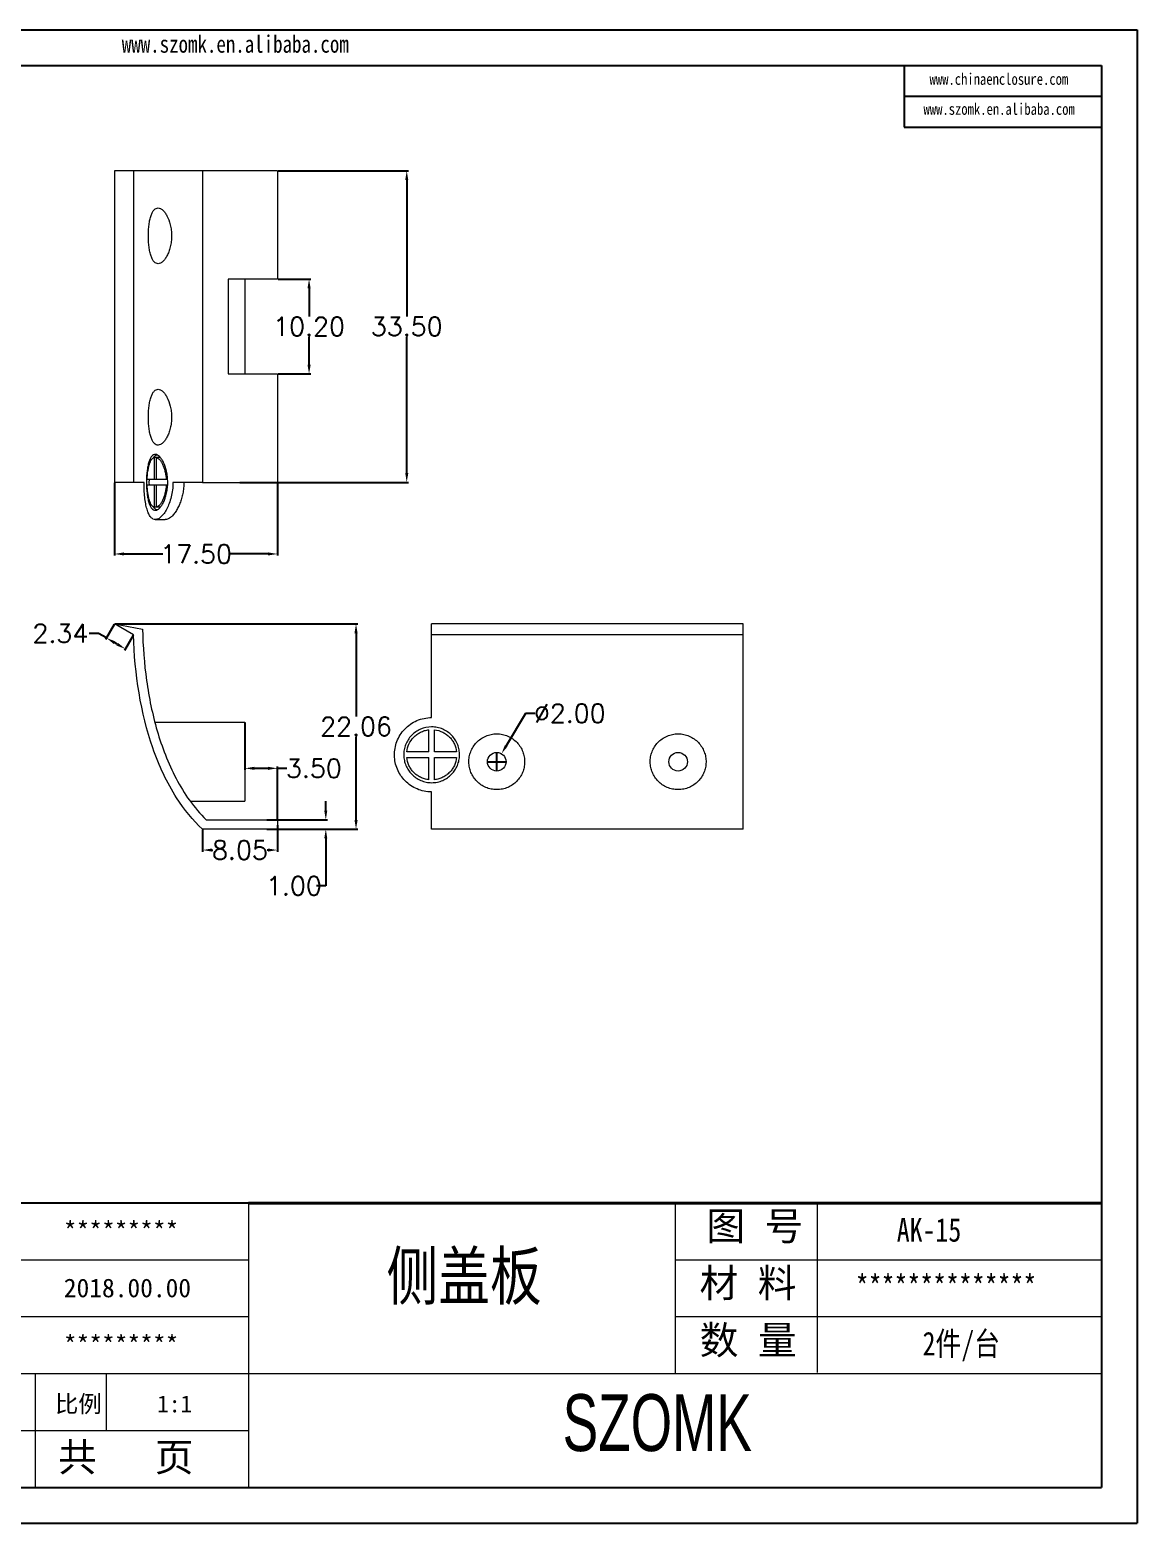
# Model space of a CAD drawing. Header units: inches. Extents: x 1328 to 2850, y 1126 to 1544.
# Drawn here: x 2731.2 to 2850.3, y 1125.7 to 1286.2 of the extents above; entities that cross this region are included whole.
import ezdxf

# ---------------------------------------------------------------- set-up
doc = ezdxf.new("R2010")
doc.units = ezdxf.units.IN
doc.header["$LTSCALE"] = 15
doc.layers.add('文字', color=81, linetype='Continuous')
doc.layers.add('粗实线', color=7, linetype='Continuous', lineweight=30)
doc.layers.add('细实线', color=3, linetype='Continuous', lineweight=9)
doc.styles.get("Standard").update_dxf_attribs({"font": 'txt', "bigfont": 'gbcbig.shx'})
doc.styles.add('宋体', font='', dxfattribs={"width": 0.8, "height": 3.5})
doc.styles.add('长仿宋', font='', dxfattribs={"width": 0.7, "height": 4})
doc.styles.get('宋体').set_extended_font_data('SimSun')
doc.styles.get('长仿宋').set_extended_font_data('SimSun')
doc.dimstyles.new('2.5', dxfattribs={"dimtxt": 2, "dimasz": 1, "dimexe": 0.18, "dimexo": 0.0625, "dimgap": 0.09, "dimtad": 0, "dimtih": 1, "dimtoh": 1, "dimzin": 0, "dimdsep": 46, "dimtxsty": 'Standard', "dimcen": 1, "dimadec": 0, "dimazin": 2, "dimtfac": 1, "dimtofl": 0, "dimtmove": 0, "dimatfit": 3, "dimfxl": 1, "dimtolj": 1, "dimtzin": 0, "dimarcsym": 0})

# ---------------------------------------------------------------- blocks, each defined once
blk = doc.blocks.new('*D156')
at = {"color": 0, "lineweight": -2}
for p, q in [((2740.41, 1222.32), (2766.48, 1222.32)), ((2766.3, 1221.32), (2766.3, 1212.38)), ((2766.3, 1201.26), (2766.3, 1210.2)), ((2757.91, 1200.26), (2766.48, 1200.26))]:
    blk.add_line(p, q, dxfattribs=at)
at = {"color": 0}
for points in [[(2766.13, 1221.32), (2766.47, 1221.32), (2766.3, 1222.32)], [(2766.13, 1201.26), (2766.47, 1201.26), (2766.3, 1200.26)]]:
    blk.add_solid(points, dxfattribs=at)
at = {"layer": 'Defpoints', "color": 0}
for p in [(2740.34, 1222.32), (2766.3, 1222.32), (2757.85, 1200.26)]:
    blk.add_point(p, dxfattribs=at)
at = {"color": 0, "insert": (2766.3, 1211.29), "char_height": 2, "attachment_point": 5}
blk.add_mtext('\\A1;22.06', dxfattribs=at)
blk = doc.blocks.new('*D157')
at = {"color": 0, "lineweight": -2}
for p, q in [((2749.8, 1200.19), (2749.8, 1197.83)), ((2757.85, 1200.69), (2757.85, 1197.83)), ((2750.8, 1198.01), (2750.9, 1198.01)), ((2756.85, 1198.01), (2756.75, 1198.01))]:
    blk.add_line(p, q, dxfattribs=at)
at = {"color": 0}
for points in [[(2750.8, 1198.18), (2750.8, 1197.85), (2749.8, 1198.01)], [(2756.85, 1198.18), (2756.85, 1197.85), (2757.85, 1198.01)]]:
    blk.add_solid(points, dxfattribs=at)
at = {"layer": 'Defpoints', "color": 0}
for p in [(2757.85, 1200.76), (2749.8, 1200.26), (2749.8, 1198.01)]:
    blk.add_point(p, dxfattribs=at)
at = {"color": 0, "insert": (2753.82, 1198.01), "char_height": 2, "attachment_point": 5}
blk.add_mtext('\\A1;8.05', dxfattribs=at)
blk = doc.blocks.new('*D158')
at = {"color": 0, "lineweight": -2}
for p, q in [((2740.31, 1222.27), (2739.38, 1220.66)), ((2738.6, 1221.31), (2737.6, 1221.31)), ((2739.47, 1220.81), (2738.6, 1221.31)), ((2740.62, 1220.14), (2740.33, 1220.31)), ((2742.33, 1221.09), (2741.39, 1219.48))]:
    blk.add_line(p, q, dxfattribs=at)
at = {"color": 0}
for points in [[(2740.41, 1220.45), (2740.25, 1220.16), (2739.47, 1220.81)], [(2740.71, 1220.28), (2740.54, 1220), (2741.49, 1219.64)]]:
    blk.add_solid(points, dxfattribs=at)
at = {"layer": 'Defpoints', "color": 0}
for p in [(2740.34, 1222.32), (2739.47, 1220.81), (2742.36, 1221.14)]:
    blk.add_point(p, dxfattribs=at)
at = {"color": 0, "insert": (2734.51, 1221.31), "char_height": 2, "attachment_point": 5}
blk.add_mtext('\\A1;2.34', dxfattribs=at)
blk = doc.blocks.new('*D159')
at = {"color": 0, "lineweight": -2}
for p, q in [((2754.35, 1211.69), (2754.35, 1206.62)), ((2755.35, 1206.8), (2756.85, 1206.8)), ((2757.85, 1201.32), (2757.85, 1206.98)), ((2757.85, 1206.8), (2758.85, 1206.8))]:
    blk.add_line(p, q, dxfattribs=at)
at = {"color": 0}
for points in [[(2755.35, 1206.96), (2755.35, 1206.63), (2754.35, 1206.8)], [(2756.85, 1206.96), (2756.85, 1206.63), (2757.85, 1206.8)]]:
    blk.add_solid(points, dxfattribs=at)
at = {"layer": 'Defpoints', "color": 0}
for p in [(2754.35, 1211.76), (2757.85, 1206.8), (2757.85, 1201.26)]:
    blk.add_point(p, dxfattribs=at)
at = {"color": 0, "insert": (2761.77, 1206.8), "char_height": 2, "attachment_point": 5}
blk.add_mtext('\\A1;3.50', dxfattribs=at)
blk = doc.blocks.new('*D163')
at = {"color": 0, "lineweight": -2}
for p, q in [((2763.05, 1202.26), (2763.05, 1203.26)), ((2756.71, 1201.26), (2763.23, 1201.26)), ((2756.71, 1200.26), (2763.23, 1200.26)), ((2763.05, 1199.26), (2763.05, 1194.16)), ((2763.05, 1194.16), (2762.05, 1194.16))]:
    blk.add_line(p, q, dxfattribs=at)
at = {"color": 0}
for points in [[(2762.88, 1202.26), (2763.21, 1202.26), (2763.05, 1201.26)], [(2762.88, 1199.26), (2763.21, 1199.26), (2763.05, 1200.26)]]:
    blk.add_solid(points, dxfattribs=at)
at = {"layer": 'Defpoints', "color": 0}
for p in [(2756.65, 1201.26), (2756.65, 1200.26), (2763.05, 1200.26)]:
    blk.add_point(p, dxfattribs=at)
at = {"color": 0, "insert": (2759.62, 1194.16), "char_height": 2, "attachment_point": 5}
blk.add_mtext('\\A1;1.00', dxfattribs=at)
blk = doc.blocks.new('*D164')
at = {"color": 0, "lineweight": -2}
for p, q in [((2784.52, 1212.71), (2782.45, 1209.23)), ((2785.52, 1212.71), (2784.52, 1212.71)), ((2780.43, 1207.51), (2782.43, 1207.51)), ((2781.43, 1206.51), (2781.43, 1208.51))]:
    blk.add_line(p, q, dxfattribs=at)
at = {"color": 0}
blk.add_solid([(2782.31, 1209.31), (2782.59, 1209.14), (2781.94, 1208.37)], dxfattribs=at)
at = {"layer": 'Defpoints', "color": 0}
for p in [(2781.94, 1208.37), (2780.92, 1206.65)]:
    blk.add_point(p, dxfattribs=at)
at = {"color": 0, "insert": (2789.28, 1212.71), "char_height": 2, "attachment_point": 5}
blk.add_mtext('\\A1;∅2.00', dxfattribs=at)
blk = doc.blocks.new('*D171')
at = {"color": 0, "lineweight": -2}
for p, q in [((2740.34, 1237.48), (2740.34, 1229.66)), ((2757.85, 1237.48), (2757.85, 1229.66)), ((2741.34, 1229.84), (2745.51, 1229.84)), ((2756.85, 1229.84), (2752.69, 1229.84))]:
    blk.add_line(p, q, dxfattribs=at)
at = {"color": 0}
for points in [[(2741.34, 1230.01), (2741.34, 1229.68), (2740.34, 1229.84)], [(2756.85, 1230.01), (2756.85, 1229.68), (2757.85, 1229.84)]]:
    blk.add_solid(points, dxfattribs=at)
at = {"layer": 'Defpoints', "color": 0}
for p in [(2740.34, 1237.54), (2757.85, 1237.54), (2757.85, 1229.84)]:
    blk.add_point(p, dxfattribs=at)
at = {"color": 0, "insert": (2749.1, 1229.84), "char_height": 2, "attachment_point": 5}
blk.add_mtext('\\A1;17.50', dxfattribs=at)
blk = doc.blocks.new('*D172')
at = {"color": 0, "lineweight": -2}
for p, q in [((2757.91, 1271.04), (2771.93, 1271.04)), ((2771.75, 1270.04), (2771.75, 1255.38)), ((2771.75, 1238.54), (2771.75, 1253.2)), ((2753.81, 1237.54), (2771.93, 1237.54))]:
    blk.add_line(p, q, dxfattribs=at)
at = {"color": 0}
for points in [[(2771.59, 1270.04), (2771.92, 1270.04), (2771.75, 1271.04)], [(2771.59, 1238.54), (2771.92, 1238.54), (2771.75, 1237.54)]]:
    blk.add_solid(points, dxfattribs=at)
at = {"layer": 'Defpoints', "color": 0}
for p in [(2757.85, 1271.04), (2771.75, 1271.04), (2753.75, 1237.54)]:
    blk.add_point(p, dxfattribs=at)
at = {"color": 0, "insert": (2771.75, 1254.29), "char_height": 2, "attachment_point": 5}
blk.add_mtext('\\A1;33.50', dxfattribs=at)
blk = doc.blocks.new('*D173')
at = {"color": 0, "lineweight": -2}
for p, q in [((2757.91, 1259.39), (2761.43, 1259.39)), ((2761.25, 1258.39), (2761.25, 1255.38)), ((2761.25, 1250.19), (2761.25, 1253.2)), ((2757.91, 1249.19), (2761.43, 1249.19))]:
    blk.add_line(p, q, dxfattribs=at)
at = {"color": 0}
for points in [[(2761.08, 1258.39), (2761.42, 1258.39), (2761.25, 1259.39)], [(2761.08, 1250.19), (2761.42, 1250.19), (2761.25, 1249.19)]]:
    blk.add_solid(points, dxfattribs=at)
at = {"layer": 'Defpoints', "color": 0}
for p in [(2757.85, 1259.39), (2761.25, 1259.39), (2757.85, 1249.19)]:
    blk.add_point(p, dxfattribs=at)
at = {"color": 0, "insert": (2761.25, 1254.29), "char_height": 2, "attachment_point": 5}
blk.add_mtext('\\A1;10.20', dxfattribs=at)

msp = doc.modelspace()

# ---------------------------------------------------------------- linework, layer by layer
for p, q in [((2623.252, 1286.183), (2850.282, 1286.183)), ((2850.282, 1286.183), (2850.282, 1125.657)), ((2629.127, 1282.361), (2846.46, 1282.361)), ((2825.227, 1282.361), (2825.227, 1275.726)), ((2846.46, 1282.361), (2846.46, 1129.479)), ((2825.227, 1279.043), (2846.46, 1279.043)), ((2825.227, 1275.726), (2846.46, 1275.726)), ((2754.731, 1160.055), (2708.866, 1160.055)), ((2629.127, 1129.479), (2846.46, 1129.479)), ((2623.252, 1125.657), (2850.282, 1125.657))]:
    msp.add_line(p, q)
at = {"color": 7, "linetype": 'Continuous', "lineweight": 15}
for p, q in [((2740.344, 1271.042), (2740.344, 1237.542)), ((2742.363, 1271.042), (2740.344, 1271.042)), ((2742.363, 1271.042), (2742.363, 1237.542)), ((2749.799, 1271.042), (2749.799, 1237.542)), ((2757.847, 1271.042), (2749.799, 1271.042)), ((2757.847, 1271.042), (2757.847, 1259.392)), ((2757.847, 1259.392), (2752.547, 1259.392)), ((2752.547, 1259.392), (2752.547, 1249.192)), ((2754.347, 1259.392), (2754.347, 1249.192)), ((2752.547, 1249.192), (2757.847, 1249.192)), ((2757.847, 1249.192), (2757.847, 1237.542)), ((2744.606, 1240.225), (2744.606, 1237.842)), ((2744.832, 1240.225), (2744.606, 1240.225)), ((2744.832, 1237.842), (2744.832, 1240.225)), ((2745.154, 1240.225), (2744.832, 1240.225)), ((2744.069, 1237.542), (2744.076, 1237.842)), ((2744.812, 1237.842), (2744.606, 1237.842)), ((2746.044, 1237.842), (2745.891, 1237.842)), ((2742.363, 1237.542), (2740.344, 1237.542)), ((2744.078, 1237.241), (2744.069, 1237.542)), ((2744.606, 1237.241), (2744.606, 1234.858)), ((2744.812, 1237.241), (2744.606, 1237.241)), ((2744.832, 1234.858), (2744.832, 1237.241)), ((2746.045, 1237.241), (2745.891, 1237.241)), ((2749.799, 1237.542), (2757.847, 1237.542)), ((2744.832, 1234.858), (2744.606, 1234.858)), ((2745.154, 1234.858), (2744.832, 1234.858)), ((2745.154, 1234.858), (2745.323, 1234.944)), ((2744.719, 1233.542), (2745.79, 1233.542)), ((2740.344, 1222.319), (2743.347, 1221.756)), ((2742.363, 1221.144), (2740.344, 1222.319)), ((2807.93, 1222.319), (2774.43, 1222.319)), ((2774.43, 1221.144), (2774.43, 1222.319)), ((2807.93, 1221.144), (2807.93, 1222.319)), ((2807.93, 1221.144), (2774.43, 1221.144)), ((2744.661, 1211.756), (2754.347, 1211.756)), ((2754.347, 1211.756), (2754.347, 1203.256)), ((2774.129, 1208.557), (2771.747, 1208.557)), ((2771.747, 1207.955), (2774.129, 1207.955)), ((2777.113, 1208.557), (2774.731, 1208.557)), ((2774.731, 1207.955), (2777.113, 1207.955)), ((2748.469, 1203.256), (2754.347, 1203.256)), ((2750.197, 1201.256), (2757.847, 1201.256)), ((2757.847, 1201.256), (2757.847, 1200.256)), ((2757.847, 1200.256), (2749.799, 1200.256)), ((2807.93, 1200.256), (2774.43, 1200.256))]:
    msp.add_line(p, q, dxfattribs=at)
for centre in [(2781.43, 1207.506), (2800.93, 1207.506)]:
    msp.add_circle(centre, 1, dxfattribs=at)
for points, knots in [([(2749.799, 1271.042), (2748.744, 1271.042), (2747.817, 1271.042), (2745.967, 1271.042), (2745.12, 1271.042), (2743.158, 1271.042), (2742.495, 1271.042), (2742.363, 1271.042)], [0.05557395, 0.05557395, 0.05557395, 0.05557395, 0.25, 0.25, 0.5, 0.5, 0.97758106, 0.97758106, 0.97758106, 0.97758106]), ([(2746.468, 1264.042), (2746.468, 1264.249), (2746.456, 1264.451), (2746.409, 1264.848), (2746.373, 1265.044), (2746.241, 1265.594), (2746.115, 1265.922), (2745.903, 1266.324), (2745.826, 1266.445), (2745.671, 1266.653), (2745.592, 1266.741), (2745.43, 1266.885), (2745.348, 1266.941), (2745.188, 1267.017), (2745.109, 1267.038), (2744.954, 1267.044), (2744.877, 1267.029), (2744.733, 1266.964), (2744.664, 1266.913), (2744.532, 1266.774), (2744.47, 1266.686), (2744.357, 1266.478), (2744.305, 1266.358), (2744.211, 1266.082), (2744.169, 1265.929), (2744.098, 1265.601), (2744.067, 1265.423), (2744.018, 1265.048), (2744, 1264.855), (2743.975, 1264.456), (2743.969, 1264.248), (2743.969, 1263.84), (2743.975, 1263.637), (2743.999, 1263.233), (2744.018, 1263.038), (2744.066, 1262.666), (2744.097, 1262.486), (2744.169, 1262.156), (2744.21, 1262.005), (2744.304, 1261.729), (2744.357, 1261.607), (2744.47, 1261.398), (2744.532, 1261.31), (2744.664, 1261.17), (2744.733, 1261.12), (2744.878, 1261.054), (2744.954, 1261.039), (2745.11, 1261.045), (2745.189, 1261.066), (2745.35, 1261.143), (2745.432, 1261.2), (2745.593, 1261.344), (2745.672, 1261.432), (2745.827, 1261.64), (2745.903, 1261.761), (2746.045, 1262.028), (2746.111, 1262.174), (2746.231, 1262.496), (2746.285, 1262.672), (2746.373, 1263.036), (2746.408, 1263.227), (2746.456, 1263.629), (2746.468, 1263.835), (2746.468, 1264.042)], [0, 0, 0, 0, 0.03125, 0.03125, 0.0625, 0.0625, 0.125, 0.125, 0.15625, 0.15625, 0.1875, 0.1875, 0.21875, 0.21875, 0.25, 0.25, 0.28125, 0.28125, 0.3125, 0.3125, 0.34375, 0.34375, 0.375, 0.375, 0.40625, 0.40625, 0.4375, 0.4375, 0.46875, 0.46875, 0.5, 0.5, 0.53125, 0.53125, 0.5625, 0.5625, 0.59375, 0.59375, 0.625, 0.625, 0.65625, 0.65625, 0.6875, 0.6875, 0.71875, 0.71875, 0.75, 0.75, 0.78125, 0.78125, 0.8125, 0.8125, 0.84375, 0.84375, 0.875, 0.875, 0.90625, 0.90625, 0.9375, 0.9375, 0.96875, 0.96875, 1, 1, 1, 1]), ([(2746.468, 1244.542), (2746.468, 1244.749), (2746.456, 1244.951), (2746.409, 1245.348), (2746.373, 1245.544), (2746.241, 1246.094), (2746.115, 1246.422), (2745.903, 1246.824), (2745.826, 1246.945), (2745.671, 1247.153), (2745.592, 1247.241), (2745.43, 1247.385), (2745.348, 1247.441), (2745.188, 1247.517), (2745.109, 1247.538), (2744.954, 1247.544), (2744.877, 1247.529), (2744.733, 1247.464), (2744.664, 1247.413), (2744.532, 1247.274), (2744.47, 1247.186), (2744.357, 1246.978), (2744.305, 1246.858), (2744.211, 1246.582), (2744.169, 1246.429), (2744.098, 1246.101), (2744.067, 1245.923), (2744.018, 1245.548), (2744, 1245.355), (2743.975, 1244.956), (2743.969, 1244.748), (2743.969, 1244.34), (2743.975, 1244.137), (2743.999, 1243.733), (2744.018, 1243.538), (2744.066, 1243.166), (2744.097, 1242.986), (2744.169, 1242.656), (2744.21, 1242.505), (2744.304, 1242.229), (2744.357, 1242.107), (2744.47, 1241.898), (2744.532, 1241.81), (2744.664, 1241.67), (2744.733, 1241.62), (2744.878, 1241.554), (2744.954, 1241.539), (2745.11, 1241.545), (2745.189, 1241.566), (2745.35, 1241.643), (2745.432, 1241.7), (2745.593, 1241.844), (2745.672, 1241.932), (2745.827, 1242.14), (2745.903, 1242.261), (2746.045, 1242.528), (2746.111, 1242.674), (2746.231, 1242.996), (2746.285, 1243.172), (2746.373, 1243.536), (2746.408, 1243.727), (2746.456, 1244.129), (2746.468, 1244.335), (2746.468, 1244.542)], [0, 0, 0, 0, 0.03125, 0.03125, 0.0625, 0.0625, 0.125, 0.125, 0.15625, 0.15625, 0.1875, 0.1875, 0.21875, 0.21875, 0.25, 0.25, 0.28125, 0.28125, 0.3125, 0.3125, 0.34375, 0.34375, 0.375, 0.375, 0.40625, 0.40625, 0.4375, 0.4375, 0.46875, 0.46875, 0.5, 0.5, 0.53125, 0.53125, 0.5625, 0.5625, 0.59375, 0.59375, 0.625, 0.625, 0.65625, 0.65625, 0.6875, 0.6875, 0.71875, 0.71875, 0.75, 0.75, 0.78125, 0.78125, 0.8125, 0.8125, 0.84375, 0.84375, 0.875, 0.875, 0.90625, 0.90625, 0.9375, 0.9375, 0.96875, 0.96875, 1, 1, 1, 1]), ([(2743.759, 1237.542), (2743.759, 1237.747), (2743.764, 1237.949), (2743.786, 1238.345), (2743.803, 1238.542), (2743.847, 1238.913), (2743.875, 1239.089), (2743.94, 1239.419), (2743.978, 1239.573), (2744.064, 1239.847), (2744.112, 1239.969), (2744.217, 1240.181), (2744.273, 1240.268), (2744.393, 1240.409), (2744.458, 1240.461), (2744.592, 1240.529), (2744.661, 1240.544), (2744.805, 1240.539), (2744.879, 1240.517), (2745.028, 1240.441), (2745.102, 1240.386), (2745.252, 1240.24), (2745.326, 1240.151), (2745.469, 1239.942), (2745.537, 1239.823), (2745.735, 1239.417), (2745.847, 1239.095), (2745.969, 1238.541), (2746, 1238.351), (2746.043, 1237.957), (2746.055, 1237.751), (2746.055, 1237.344), (2746.045, 1237.143), (2746.002, 1236.744), (2745.971, 1236.55), (2745.891, 1236.184), (2745.842, 1236.008), (2745.732, 1235.684), (2745.671, 1235.536), (2745.54, 1235.265), (2745.47, 1235.143), (2745.327, 1234.934), (2745.253, 1234.845), (2745.103, 1234.698), (2745.028, 1234.643), (2744.88, 1234.566), (2744.806, 1234.545), (2744.662, 1234.539), (2744.593, 1234.554), (2744.459, 1234.621), (2744.394, 1234.673), (2744.274, 1234.814), (2744.217, 1234.901), (2744.113, 1235.11), (2744.065, 1235.234), (2743.979, 1235.508), (2743.941, 1235.659), (2743.876, 1235.989), (2743.848, 1236.168), (2743.781, 1236.723), (2743.759, 1237.131), (2743.759, 1237.542)], [0, 0, 0, 0, 0.03125, 0.03125, 0.0625, 0.0625, 0.09375, 0.09375, 0.125, 0.125, 0.15625, 0.15625, 0.1875, 0.1875, 0.21875, 0.21875, 0.25, 0.25, 0.28125, 0.28125, 0.3125, 0.3125, 0.34375, 0.34375, 0.375, 0.375, 0.4375, 0.4375, 0.46875, 0.46875, 0.5, 0.5, 0.53125, 0.53125, 0.5625, 0.5625, 0.59375, 0.59375, 0.625, 0.625, 0.65625, 0.65625, 0.6875, 0.6875, 0.71875, 0.71875, 0.75, 0.75, 0.78125, 0.78125, 0.8125, 0.8125, 0.84375, 0.84375, 0.875, 0.875, 0.90625, 0.90625, 0.9375, 0.9375, 1, 1, 1, 1]), ([(2743.845, 1237.842), (2743.855, 1238.154), (2743.879, 1238.452), (2743.938, 1238.87), (2743.961, 1239.002), (2744.014, 1239.249), (2744.044, 1239.366), (2744.111, 1239.579), (2744.147, 1239.675), (2744.225, 1239.846), (2744.267, 1239.921), (2744.401, 1240.112), (2744.5, 1240.192), (2744.606, 1240.225)], [0, 0, 0, 0, 0.25, 0.25, 0.375, 0.375, 0.5, 0.5, 0.625, 0.625, 0.75, 0.75, 1, 1, 1, 1]), ([(2744.555, 1240.202), (2744.567, 1240.224), (2744.626, 1240.329), (2744.733, 1240.437), (2744.834, 1240.483), (2744.878, 1240.502)], [0, 0, 0, 0, 0.1288959, 0.6285645, 1, 1, 1, 1]), ([(2744.832, 1240.225), (2744.947, 1240.192), (2745.062, 1240.111), (2745.234, 1239.922), (2745.291, 1239.847), (2745.4, 1239.678), (2745.452, 1239.584), (2745.552, 1239.375), (2745.6, 1239.258), (2745.686, 1239.013), (2745.724, 1238.883), (2745.792, 1238.606), (2745.821, 1238.458), (2745.866, 1238.157), (2745.882, 1238.002), (2745.891, 1237.842)], [0, 0, 0, 0, 0.25, 0.25, 0.375, 0.375, 0.5, 0.5, 0.625, 0.625, 0.75, 0.75, 0.875, 0.875, 1, 1, 1, 1]), ([(2745.325, 1240.133), (2745.288, 1240.16), (2745.23, 1240.202), (2745.174, 1240.219), (2745.154, 1240.225)], [0, 0, 0, 0, 0.6539005, 1, 1, 1, 1]), ([(2744.606, 1237.842), (2744.552, 1237.842), (2744.498, 1237.842), (2744.228, 1237.842), (2744.028, 1237.842), (2743.845, 1237.842)], [0.4805955, 0.4805955, 0.4805955, 0.4805955, 0.5, 0.5, 0.58079759, 0.58079759, 0.58079759, 0.58079759]), ([(2742.96, 1237.542), (2742.952, 1237.542), (2742.879, 1237.542), (2742.755, 1237.542), (2742.61, 1237.542), (2742.496, 1237.542), (2742.41, 1237.542), (2742.379, 1237.542), (2742.363, 1237.542)], [0, 0, 0, 0, 0.02410118, 0.21511614, 0.40807978, 0.60312797, 0.80039232, 1, 1, 1, 1]), ([(2746.614, 1237.542), (2746.614, 1237.267), (2746.598, 1236.998), (2746.534, 1236.471), (2746.486, 1236.211), (2746.367, 1235.724), (2746.296, 1235.495), (2746.134, 1235.063), (2746.046, 1234.867), (2745.859, 1234.51), (2745.759, 1234.348), (2745.557, 1234.069), (2745.455, 1233.951), (2745.249, 1233.757), (2745.144, 1233.68), (2744.942, 1233.576), (2744.843, 1233.547), (2744.651, 1233.537), (2744.557, 1233.557), (2744.382, 1233.644), (2744.299, 1233.712), (2744.143, 1233.898), (2744.07, 1234.017), (2743.939, 1234.296), (2743.879, 1234.457), (2743.772, 1234.827), (2743.725, 1235.03), (2743.645, 1235.468), (2743.612, 1235.707), (2743.559, 1236.204), (2743.539, 1236.462), (2743.512, 1236.992), (2743.505, 1237.267), (2743.505, 1237.542)], [0, 0, 0, 0, 0.0625, 0.0625, 0.125, 0.125, 0.1875, 0.1875, 0.25, 0.25, 0.3125, 0.3125, 0.375, 0.375, 0.4375, 0.4375, 0.5, 0.5, 0.5625, 0.5625, 0.625, 0.625, 0.6875, 0.6875, 0.75, 0.75, 0.8125, 0.8125, 0.875, 0.875, 0.9375, 0.9375, 1, 1, 1, 1]), ([(2744.606, 1237.241), (2744.552, 1237.241), (2744.498, 1237.241), (2744.228, 1237.241), (2744.028, 1237.241), (2743.845, 1237.241)], [0.4805955, 0.4805955, 0.4805955, 0.4805955, 0.5, 0.5, 0.58079759, 0.58079759, 0.58079759, 0.58079759]), ([(2744.606, 1234.858), (2744.499, 1234.891), (2744.402, 1234.97), (2744.222, 1235.226), (2744.144, 1235.397), (2744.044, 1235.716), (2744.014, 1235.833), (2743.961, 1236.08), (2743.939, 1236.211), (2743.899, 1236.489), (2743.883, 1236.635), (2743.859, 1236.932), (2743.85, 1237.085), (2743.845, 1237.241)], [0, 0, 0, 0, 0.25, 0.25, 0.5, 0.5, 0.625, 0.625, 0.75, 0.75, 0.875, 0.875, 1, 1, 1, 1]), ([(2745.891, 1237.241), (2745.882, 1237.082), (2745.866, 1236.928), (2745.822, 1236.628), (2745.793, 1236.482), (2745.725, 1236.203), (2745.686, 1236.072), (2745.6, 1235.826), (2745.553, 1235.71), (2745.453, 1235.5), (2745.4, 1235.406), (2745.291, 1235.237), (2745.234, 1235.162), (2745.063, 1234.973), (2744.947, 1234.892), (2744.832, 1234.858)], [0, 0, 0, 0, 0.125, 0.125, 0.25, 0.25, 0.375, 0.375, 0.5, 0.5, 0.625, 0.625, 0.75, 0.75, 1, 1, 1, 1]), ([(2747.788, 1237.542), (2747.782, 1237.339), (2747.77, 1236.935), (2747.682, 1236.348), (2747.549, 1235.798), (2747.372, 1235.282), (2747.16, 1234.812), (2746.909, 1234.381), (2746.632, 1234.018), (2746.33, 1233.737), (2746.045, 1233.567), (2745.868, 1233.557), (2745.79, 1233.552)], [0, 0, 0, 0, 0.0913421, 0.1827168, 0.273703, 0.3647402, 0.4626013, 0.5605002, 0.6720537, 0.7836185, 0.9033416, 1, 1, 1, 1]), ([(2749.075, 1237.542), (2748.314, 1237.542), (2747.626, 1237.542), (2746.873, 1237.542), (2746.742, 1237.542), (2746.614, 1237.542)], [0.10137089, 0.10137089, 0.10137089, 0.10137089, 0.25, 0.25, 0.28226687, 0.28226687, 0.28226687, 0.28226687]), ([(2749.799, 1237.542), (2749.717, 1237.542), (2749.553, 1237.542), (2749.311, 1237.542), (2749.154, 1237.542), (2749.075, 1237.542)], [0, 0, 0, 0, 0.3312233, 0.6645027, 1, 1, 1, 1]), ([(2744.873, 1234.581), (2744.816, 1234.612), (2744.698, 1234.677), (2744.588, 1234.797), (2744.54, 1234.896), (2744.54, 1234.896)], [0, 0, 0, 0, 0.4819135, 0.9990882, 1, 1, 1, 1]), ([(2743.347, 1221.756), (2743.384, 1219.907), (2743.523, 1218.067), (2743.905, 1215.323), (2744.062, 1214.41), (2744.439, 1212.607), (2744.659, 1211.716), (2745.17, 1209.956), (2745.462, 1209.088), (2746.132, 1207.378), (2746.511, 1206.536), (2747.377, 1204.892), (2747.857, 1204.104), (2748.933, 1202.612), (2749.528, 1201.906), (2750.197, 1201.256)], [0, 0, 0, 0, 0.25, 0.25, 0.375, 0.375, 0.5, 0.5, 0.625, 0.625, 0.75, 0.75, 0.875, 0.875, 1, 1, 1, 1]), ([(2749.799, 1200.256), (2748.744, 1201.227), (2747.817, 1202.362), (2745.967, 1205.237), (2745.12, 1207.058), (2743.158, 1212.736), (2742.495, 1216.942), (2742.363, 1221.144)], [0.05557395, 0.05557395, 0.05557395, 0.05557395, 0.25, 0.25, 0.5, 0.5, 0.97758106, 0.97758106, 0.97758106, 0.97758106]), ([(2774.43, 1214.963), (2774.43, 1215.013), (2774.43, 1215.452), (2774.43, 1216.288), (2774.43, 1217.479), (2774.43, 1218.686), (2774.43, 1219.91), (2774.43, 1220.731), (2774.43, 1221.144)], [0, 0, 0, 0, 0.02410118, 0.21511614, 0.40807978, 0.60312797, 0.80039232, 1, 1, 1, 1]), ([(2807.93, 1200.256), (2807.93, 1201.227), (2807.93, 1202.362), (2807.93, 1205.237), (2807.93, 1207.058), (2807.93, 1212.736), (2807.93, 1216.942), (2807.93, 1221.144)], [0.05557395, 0.05557395, 0.05557395, 0.05557395, 0.25, 0.25, 0.5, 0.5, 0.97758106, 0.97758106, 0.97758106, 0.97758106]), ([(2774.43, 1204.256), (2774.155, 1204.256), (2773.886, 1204.284), (2773.36, 1204.392), (2773.099, 1204.474), (2772.613, 1204.683), (2772.383, 1204.809), (2771.951, 1205.106), (2771.755, 1205.271), (2771.398, 1205.634), (2771.237, 1205.834), (2770.958, 1206.254), (2770.84, 1206.475), (2770.645, 1206.938), (2770.569, 1207.181), (2770.465, 1207.673), (2770.436, 1207.922), (2770.426, 1208.43), (2770.445, 1208.689), (2770.533, 1209.192), (2770.6, 1209.44), (2770.787, 1209.927), (2770.905, 1210.165), (2771.184, 1210.608), (2771.345, 1210.817), (2771.715, 1211.206), (2771.919, 1211.381), (2772.357, 1211.687), (2772.595, 1211.821), (2773.093, 1212.036), (2773.35, 1212.117), (2773.881, 1212.227), (2774.155, 1212.256), (2774.43, 1212.256)], [0, 0, 0, 0, 0.0625, 0.0625, 0.125, 0.125, 0.1875, 0.1875, 0.25, 0.25, 0.3125, 0.3125, 0.375, 0.375, 0.4375, 0.4375, 0.5, 0.5, 0.5625, 0.5625, 0.625, 0.625, 0.6875, 0.6875, 0.75, 0.75, 0.8125, 0.8125, 0.875, 0.875, 0.9375, 0.9375, 1, 1, 1, 1]), ([(2774.43, 1211.256), (2774.635, 1211.256), (2774.837, 1211.235), (2775.233, 1211.153), (2775.43, 1211.092), (2775.802, 1210.932), (2775.977, 1210.834), (2776.308, 1210.604), (2776.461, 1210.473), (2776.735, 1210.186), (2776.858, 1210.029), (2777.069, 1209.696), (2777.157, 1209.522), (2777.297, 1209.16), (2777.35, 1208.971), (2777.417, 1208.594), (2777.432, 1208.404), (2777.427, 1208.023), (2777.406, 1207.832), (2777.329, 1207.463), (2777.274, 1207.283), (2777.128, 1206.931), (2777.039, 1206.763), (2776.831, 1206.447), (2776.712, 1206.298), (2776.305, 1205.882), (2775.984, 1205.658), (2775.43, 1205.42), (2775.239, 1205.36), (2774.845, 1205.278), (2774.64, 1205.256), (2774.233, 1205.256), (2774.031, 1205.276), (2773.633, 1205.357), (2773.439, 1205.417), (2773.072, 1205.573), (2772.896, 1205.67), (2772.572, 1205.892), (2772.424, 1206.017), (2772.153, 1206.293), (2772.032, 1206.444), (2771.822, 1206.76), (2771.733, 1206.928), (2771.587, 1207.28), (2771.531, 1207.461), (2771.454, 1207.83), (2771.433, 1208.02), (2771.427, 1208.402), (2771.443, 1208.592), (2771.509, 1208.968), (2771.562, 1209.157), (2771.702, 1209.52), (2771.789, 1209.693), (2771.999, 1210.025), (2772.123, 1210.184), (2772.397, 1210.471), (2772.548, 1210.601), (2772.877, 1210.831), (2773.056, 1210.931), (2773.611, 1211.17), (2774.019, 1211.256), (2774.43, 1211.256)], [0, 0, 0, 0, 0.03125, 0.03125, 0.0625, 0.0625, 0.09375, 0.09375, 0.125, 0.125, 0.15625, 0.15625, 0.1875, 0.1875, 0.21875, 0.21875, 0.25, 0.25, 0.28125, 0.28125, 0.3125, 0.3125, 0.34375, 0.34375, 0.375, 0.375, 0.4375, 0.4375, 0.46875, 0.46875, 0.5, 0.5, 0.53125, 0.53125, 0.5625, 0.5625, 0.59375, 0.59375, 0.625, 0.625, 0.65625, 0.65625, 0.6875, 0.6875, 0.71875, 0.71875, 0.75, 0.75, 0.78125, 0.78125, 0.8125, 0.8125, 0.84375, 0.84375, 0.875, 0.875, 0.90625, 0.90625, 0.9375, 0.9375, 1, 1, 1, 1]), ([(2771.747, 1208.557), (2771.78, 1208.85), (2771.859, 1209.133), (2772.114, 1209.676), (2772.285, 1209.924), (2772.605, 1210.251), (2772.722, 1210.352), (2772.969, 1210.531), (2773.1, 1210.611), (2773.378, 1210.747), (2773.524, 1210.804), (2773.821, 1210.891), (2773.973, 1210.922), (2774.129, 1210.939)], [0, 0, 0, 0, 0.25, 0.25, 0.5, 0.5, 0.625, 0.625, 0.75, 0.75, 0.875, 0.875, 1, 1, 1, 1]), ([(2774.129, 1208.557), (2774.129, 1208.707), (2774.129, 1208.857), (2774.129, 1209.639), (2774.129, 1210.284), (2774.129, 1210.939)], [0.4805955, 0.4805955, 0.4805955, 0.4805955, 0.5, 0.5, 0.58079759, 0.58079759, 0.58079759, 0.58079759]), ([(2774.731, 1208.557), (2774.731, 1208.707), (2774.731, 1208.857), (2774.731, 1209.639), (2774.731, 1210.284), (2774.731, 1210.939)], [0.4805955, 0.4805955, 0.4805955, 0.4805955, 0.5, 0.5, 0.58079759, 0.58079759, 0.58079759, 0.58079759]), ([(2774.731, 1210.939), (2775.043, 1210.904), (2775.34, 1210.817), (2775.759, 1210.612), (2775.89, 1210.532), (2776.137, 1210.353), (2776.254, 1210.253), (2776.467, 1210.034), (2776.563, 1209.918), (2776.734, 1209.672), (2776.81, 1209.54), (2777, 1209.135), (2777.08, 1208.85), (2777.113, 1208.557)], [0, 0, 0, 0, 0.25, 0.25, 0.375, 0.375, 0.5, 0.5, 0.625, 0.625, 0.75, 0.75, 1, 1, 1, 1]), ([(2781.43, 1204.506), (2781.637, 1204.506), (2781.84, 1204.527), (2782.237, 1204.609), (2782.433, 1204.671), (2782.983, 1204.908), (2783.311, 1205.138), (2783.712, 1205.549), (2783.833, 1205.7), (2784.041, 1206.017), (2784.129, 1206.183), (2784.273, 1206.53), (2784.329, 1206.713), (2784.405, 1207.08), (2784.426, 1207.266), (2784.433, 1207.645), (2784.418, 1207.837), (2784.352, 1208.212), (2784.301, 1208.397), (2784.162, 1208.76), (2784.074, 1208.937), (2783.866, 1209.267), (2783.746, 1209.423), (2783.47, 1209.715), (2783.318, 1209.846), (2782.99, 1210.077), (2782.811, 1210.177), (2782.437, 1210.339), (2782.243, 1210.401), (2781.844, 1210.484), (2781.637, 1210.506), (2781.228, 1210.506), (2781.025, 1210.486), (2780.621, 1210.402), (2780.427, 1210.341), (2780.055, 1210.18), (2779.875, 1210.079), (2779.544, 1209.848), (2779.393, 1209.718), (2779.118, 1209.428), (2778.995, 1209.269), (2778.786, 1208.937), (2778.698, 1208.761), (2778.559, 1208.397), (2778.508, 1208.212), (2778.442, 1207.836), (2778.427, 1207.643), (2778.434, 1207.264), (2778.455, 1207.078), (2778.532, 1206.709), (2778.588, 1206.527), (2778.732, 1206.181), (2778.82, 1206.015), (2779.028, 1205.699), (2779.149, 1205.548), (2779.416, 1205.274), (2779.562, 1205.15), (2779.885, 1204.927), (2780.06, 1204.83), (2780.425, 1204.672), (2780.616, 1204.611), (2781.017, 1204.527), (2781.223, 1204.506), (2781.43, 1204.506)], [0, 0, 0, 0, 0.03125, 0.03125, 0.0625, 0.0625, 0.125, 0.125, 0.15625, 0.15625, 0.1875, 0.1875, 0.21875, 0.21875, 0.25, 0.25, 0.28125, 0.28125, 0.3125, 0.3125, 0.34375, 0.34375, 0.375, 0.375, 0.40625, 0.40625, 0.4375, 0.4375, 0.46875, 0.46875, 0.5, 0.5, 0.53125, 0.53125, 0.5625, 0.5625, 0.59375, 0.59375, 0.625, 0.625, 0.65625, 0.65625, 0.6875, 0.6875, 0.71875, 0.71875, 0.75, 0.75, 0.78125, 0.78125, 0.8125, 0.8125, 0.84375, 0.84375, 0.875, 0.875, 0.90625, 0.90625, 0.9375, 0.9375, 0.96875, 0.96875, 1, 1, 1, 1]), ([(2800.93, 1204.506), (2801.137, 1204.506), (2801.34, 1204.527), (2801.737, 1204.609), (2801.933, 1204.671), (2802.483, 1204.908), (2802.811, 1205.138), (2803.212, 1205.549), (2803.333, 1205.7), (2803.541, 1206.017), (2803.629, 1206.183), (2803.773, 1206.53), (2803.829, 1206.713), (2803.905, 1207.08), (2803.926, 1207.266), (2803.933, 1207.645), (2803.918, 1207.837), (2803.852, 1208.212), (2803.801, 1208.397), (2803.662, 1208.76), (2803.574, 1208.937), (2803.366, 1209.267), (2803.246, 1209.423), (2802.97, 1209.715), (2802.818, 1209.846), (2802.49, 1210.077), (2802.311, 1210.177), (2801.937, 1210.339), (2801.743, 1210.401), (2801.344, 1210.484), (2801.137, 1210.506), (2800.728, 1210.506), (2800.525, 1210.486), (2800.121, 1210.402), (2799.927, 1210.341), (2799.555, 1210.18), (2799.375, 1210.079), (2799.044, 1209.848), (2798.893, 1209.718), (2798.618, 1209.428), (2798.495, 1209.269), (2798.286, 1208.937), (2798.198, 1208.761), (2798.059, 1208.397), (2798.008, 1208.212), (2797.942, 1207.836), (2797.927, 1207.643), (2797.934, 1207.264), (2797.955, 1207.078), (2798.032, 1206.709), (2798.088, 1206.527), (2798.232, 1206.181), (2798.32, 1206.015), (2798.528, 1205.699), (2798.649, 1205.548), (2798.916, 1205.274), (2799.062, 1205.15), (2799.385, 1204.927), (2799.56, 1204.83), (2799.925, 1204.672), (2800.116, 1204.611), (2800.517, 1204.527), (2800.723, 1204.506), (2800.93, 1204.506)], [0, 0, 0, 0, 0.03125, 0.03125, 0.0625, 0.0625, 0.125, 0.125, 0.15625, 0.15625, 0.1875, 0.1875, 0.21875, 0.21875, 0.25, 0.25, 0.28125, 0.28125, 0.3125, 0.3125, 0.34375, 0.34375, 0.375, 0.375, 0.40625, 0.40625, 0.4375, 0.4375, 0.46875, 0.46875, 0.5, 0.5, 0.53125, 0.53125, 0.5625, 0.5625, 0.59375, 0.59375, 0.625, 0.625, 0.65625, 0.65625, 0.6875, 0.6875, 0.71875, 0.71875, 0.75, 0.75, 0.78125, 0.78125, 0.8125, 0.8125, 0.84375, 0.84375, 0.875, 0.875, 0.90625, 0.90625, 0.9375, 0.9375, 0.96875, 0.96875, 1, 1, 1, 1]), ([(2774.129, 1205.573), (2773.97, 1205.591), (2773.816, 1205.622), (2773.516, 1205.71), (2773.37, 1205.768), (2773.091, 1205.906), (2772.96, 1205.986), (2772.714, 1206.166), (2772.598, 1206.266), (2772.389, 1206.482), (2772.294, 1206.598), (2772.125, 1206.842), (2772.05, 1206.973), (2771.861, 1207.374), (2771.78, 1207.659), (2771.747, 1207.955)], [0, 0, 0, 0, 0.125, 0.125, 0.25, 0.25, 0.375, 0.375, 0.5, 0.5, 0.625, 0.625, 0.75, 0.75, 1, 1, 1, 1]), ([(2777.113, 1207.955), (2777.08, 1207.658), (2777, 1207.376), (2776.81, 1206.972), (2776.735, 1206.843), (2776.567, 1206.599), (2776.473, 1206.484), (2776.263, 1206.268), (2776.147, 1206.167), (2775.901, 1205.987), (2775.771, 1205.908), (2775.494, 1205.77), (2775.347, 1205.712), (2775.045, 1205.622), (2774.89, 1205.591), (2774.731, 1205.573)], [0, 0, 0, 0, 0.25, 0.25, 0.375, 0.375, 0.5, 0.5, 0.625, 0.625, 0.75, 0.75, 0.875, 0.875, 1, 1, 1, 1]), ([(2774.43, 1200.969), (2774.43, 1201.768), (2774.43, 1202.658), (2774.43, 1203.829), (2774.43, 1204.041), (2774.43, 1204.256)], [0.10137089, 0.10137089, 0.10137089, 0.10137089, 0.25, 0.25, 0.28226687, 0.28226687, 0.28226687, 0.28226687]), ([(2774.43, 1200.256), (2774.43, 1200.333), (2774.43, 1200.486), (2774.43, 1200.724), (2774.43, 1200.887), (2774.43, 1200.969)], [0, 0, 0, 0, 0.3312233, 0.6645027, 1, 1, 1, 1])]:
    msp.add_open_spline(points, degree=3, knots=knots, dxfattribs=at)
for points in [[(2745.891, 1237.842), (2745.504, 1237.842), (2745.151, 1237.842), (2744.832, 1237.842)], [(2743.505, 1237.542), (2743.294, 1237.542), (2743.112, 1237.542), (2742.96, 1237.542)], [(2745.891, 1237.241), (2745.504, 1237.241), (2745.151, 1237.241), (2744.832, 1237.241)], [(2774.43, 1212.256), (2774.43, 1213.143), (2774.43, 1214.047), (2774.43, 1214.963)], [(2774.129, 1205.573), (2774.129, 1206.336), (2774.129, 1207.132), (2774.129, 1207.955)], [(2774.731, 1205.573), (2774.731, 1206.336), (2774.731, 1207.132), (2774.731, 1207.955)]]:
    msp.add_open_spline(points, degree=3, dxfattribs=at)
at = {"layer": '粗实线', "color": 7, "lineweight": 40}
msp.add_line((2846.46, 1160.055), (2754.731, 1160.055), dxfattribs=at)
at = {"layer": '细实线', "color": 7}
for p, q in [((2754.731, 1160.055), (2754.731, 1129.479)), ((2800.596, 1160.055), (2800.596, 1141.709)), ((2815.884, 1160.055), (2815.884, 1141.838)), ((2754.731, 1153.94), (2708.866, 1153.94)), ((2846.46, 1153.94), (2800.596, 1153.94)), ((2754.731, 1147.825), (2708.866, 1147.825)), ((2846.46, 1147.825), (2800.596, 1147.825)), ((2846.46, 1141.709), (2708.866, 1141.709)), ((2731.799, 1141.709), (2731.799, 1129.479)), ((2739.443, 1141.709), (2739.443, 1135.594)), ((2754.731, 1135.594), (2708.866, 1135.594))]:
    msp.add_line(p, q, dxfattribs=at)

# ---------------------------------------------------------------- texts
at = {"char_height": 2.01112, "width": 1143.01966, "attachment_point": 1}
for s, insert in [('{\\fSimHei|b0|i0|c134|p49;*********}', (2734.882, 1158.061)), ('{\\fSimHei|b0|i0|c134|p49;2018.00.00}', (2734.882, 1151.946)), ('{\\fSimHei|b0|i0|c134|p49;*********}', (2734.882, 1145.83))]:
    msp.add_mtext(s, dxfattribs=dict(at, insert=insert))
at = {"layer": '文字', "color": 0, "attachment_point": 1, "style": '宋体'}
for s, insert, char_height, width in [('www.szomk.en.alibaba.com', (2741.116, 1285.598), 1.86856, 32.82885), ('www.chinaenclosure.com', (2827.962, 1281.521), 1.24571, 21.8859), ('www.szomk.en.alibaba.com', (2827.311, 1278.295), 1.24571, 21.8859), ('{\\H1.111x;AK-15}', (2824.44, 1158.458), 2.29324, 26.51238), ('侧盖板', (2769.576, 1154.776), 5.0961, 65.15154), ('{\\H1.111x;**************}', (2820.029, 1152.342), 2.29324, 26.51238), ('{\\H1.111x;2件/台}', (2827.214, 1146.227), 2.29324, 26.51238)]:
    msp.add_mtext(s, dxfattribs=dict(at, insert=insert, char_height=char_height, width=width))
at = {"layer": '粗实线', "insert": (2788.514, 1139.52), "char_height": 6.1153, "width": 68.57698, "attachment_point": 1, "style": '长仿宋'}
msp.add_mtext('{\\fSTXinwei|b0|i0|c134|p2;SZOMK}', dxfattribs=at)
at = {"layer": '细实线', "color": 7, "attachment_point": 1}
for s, insert, char_height, width in [('{\\fSimSun|b0|i0|c134|p54;图 号}', (2803.958, 1159.127), 3.05765, 15.28824), ('{\\fSimSun|b0|i0|c134|p54;材 料   }', (2803.233, 1153.012), 3.05765, 15.28824), ('{\\fSimSun|b0|i0|c134|p54;数 量}', (2803.248, 1146.866), 3.05765, 13.81484), ('{\\fSimSun|b0|i0|c134|p54;比例}', (2733.939, 1139.393), 1.83459, 8.05327), ('{\\fSimSun|b0|i0|c134|p54;1:1}', (2744.927, 1139.393), 1.83459, 8.05327), ('{\\fSimSun|b0|i0|c134|p54; 共   页}', (2732.173, 1134.283), 3.05765, 22.93236)]:
    msp.add_mtext(s, dxfattribs=dict(at, insert=insert, char_height=char_height, width=width))

# ---------------------------------------------------------------- dimensions: what is measured, and where the dimension line sits
for base, p1, p2, picture, middle in [((2771.752, 1271.042), (2753.748, 1237.542), (2757.847, 1271.042), '*D172', (2771.752, 1254.292)), ((2761.251, 1259.392), (2757.847, 1249.192), (2757.847, 1259.392), '*D173', (2761.251, 1254.292)), ((2766.301, 1222.319), (2757.847, 1200.256), (2740.344, 1222.319), '*D156', (2766.301, 1211.288)), ((2763.048, 1200.256), (2756.652, 1201.256), (2756.652, 1200.256), '*D163', (2759.625, 1194.163))]:
    dim = msp.add_linear_dim(base=base, p1=p1, p2=p2, angle=90, dimstyle='2.5')
    dim.commit()
    dim.dimension.update_dxf_attribs({"geometry": picture, "text_midpoint": middle, "dimtype": 160})
for base, p1, p2, picture, middle in [((2757.847, 1229.843), (2740.344, 1237.542), (2757.847, 1237.542), '*D171', (2749.095, 1229.843)), ((2757.847, 1206.796), (2754.347, 1211.756), (2757.847, 1201.256), '*D159', (2761.771, 1206.796)), ((2749.799, 1198.014), (2757.847, 1200.756), (2749.799, 1200.256), '*D157', (2753.823, 1198.014))]:
    dim = msp.add_linear_dim(base=base, p1=p1, p2=p2, dimstyle='2.5')
    dim.commit()
    dim.dimension.update_dxf_attribs({"geometry": picture, "text_midpoint": middle})
dim = msp.add_aligned_dim(p1=(2742.363, 1221.144), p2=(2740.344, 1222.319), distance=1.744, dimstyle='2.5')
dim.commit()
dim.dimension.update_dxf_attribs({"geometry": '*D158', "text_midpoint": (2734.512, 1221.315)})
dim = msp.add_diameter_dim_2p(p1=(2780.919, 1206.646), p2=(2781.941, 1208.366), dimstyle='2.5')
dim.commit()
dim.dimension.update_dxf_attribs({"geometry": '*D164', "text_midpoint": (2789.28, 1212.711), "dimtype": 163})

doc.saveas('drawing.dxf')
